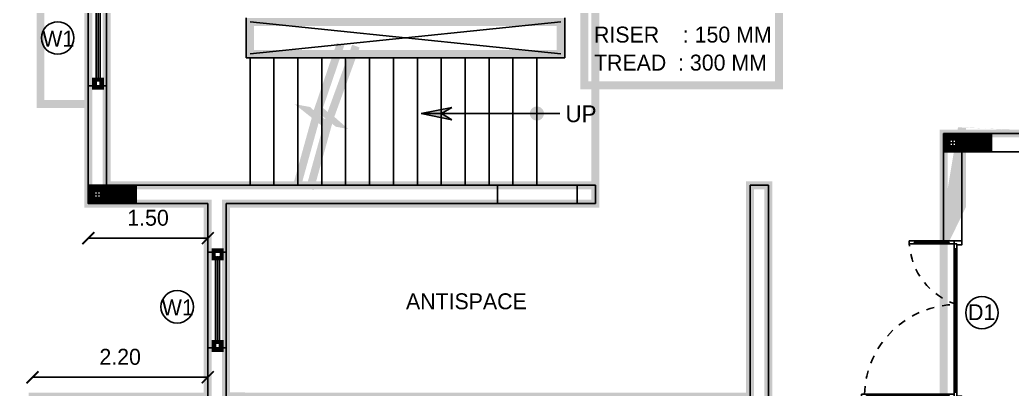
# Model space of a CAD drawing. Header units: metres. Extents: x 6101839 to 6102590, y -6659932 to -6659648.
# Drawn here: x 6102197.26 to 6102209.71, y -6659704.29 to -6659699.65 of the extents above; entities that cross this region are included whole.
import ezdxf

# ---------------------------------------------------------------- set-up
doc = ezdxf.new("R2010")
doc.units = ezdxf.units.M
doc.header["$LTSCALE"] = 500
doc.header["$MEASUREMENT"] = 0
doc.linetypes.add('DASHED2', pattern=[0.375, 0.25, -0.125])
doc.linetypes.add('HIDDEN', pattern=[0.375, 0.25, -0.125])
doc.layers.get('0').update_dxf_attribs({"linetype": 'CONTINUOUS'})
doc.layers.get('Defpoints').update_dxf_attribs({"linetype": 'CONTINUOUS'})
for name, color, linetype in [('above', 250, 'DASHED2'), ('Bldg', 44, 'CONTINUOUS'), ('BLK_1_FLR_1_BLT_UP_AREA', 26, 'CONTINUOUS'), ('BLK_1_FLR_1_BLT_UP_AREA_DEDUCT', 26, 'CONTINUOUS'), ('BLK_1_FLR_1_CARPET_AREA', 25, 'CONTINUOUS'), ('BLK_1_FLR_1_CHAJJA', 6, 'CONTINUOUS'), ('BLK_1_LVL_1_BLDG_FOOT_PRINT', 1, 'CONTINUOUS'), ('COL', 2, 'CONTINUOUS'), ('DIM', 205, 'CONTINUOUS'), ('DOOR', 252, 'CONTINUOUS'), ('DOORTEXT', 13, 'CONTINUOUS'), ('ED', 30, 'CONTINUOUS'), ('FURN1', 252, 'CONTINUOUS'), ('FURNITURE', 252, 'CONTINUOUS'), ('FURNITURES', 252, 'CONTINUOUS'), ('HATCH', 15, 'CONTINUOUS'), ('norms', 4, 'CONTINUOUS'), ('railing', 14, 'CONTINUOUS'), ('STEPS', 233, 'CONTINUOUS'), ('T E X T', 7, 'CONTINUOUS'), ('TEXT', 4, 'CONTINUOUS'), ('W-SCH', 205, 'CONTINUOUS'), ('wall', 125, 'CONTINUOUS'), ('wall1', 125, 'CONTINUOUS'), ('WIN', 252, 'CONTINUOUS'), ('WINDOWS', 252, 'CONTINUOUS')]:
    doc.layers.add(name, color=color, linetype=linetype)
doc.styles.add('GD', font='GOTHIC.TTF')
doc.styles.add('RM', font='GOTHIC.TTF')
doc.styles.add('S2', font='GOTHIC.TTF')
doc.styles.add('USA TEXT', font='GOTHIC.TTF')
doc.dimstyles.new('1-100-ED', dxfattribs={"dimtxt": 0.2, "dimasz": 0.15, "dimexe": 0.18, "dimexo": 0.0625, "dimgap": 0.15, "dimtad": 1, "dimzin": 0, "dimdsep": 46, "dimtxsty": 'USA TEXT', "dimblk": 'ARCHTICK', "dimcen": 0.1, "dimse1": 1, "dimse2": 1, "dimclrd": 256, "dimclrt": 256, "dimadec": 0, "dimazin": 0, "dimtfac": 1, "dimtofl": 0, "dimtmove": 0, "dimatfit": 3, "dimldrblk": 'ARCHTICK', "dimfxl": 0.18, "dimtolj": 1, "dimtzin": 0, "dimarcsym": 0})

# ---------------------------------------------------------------- blocks, each defined once
blk = doc.blocks.new('NEWCOL')
at = {"layer": 'HATCH'}
h = blk.add_hatch(dxfattribs=at)
h.set_pattern_fill('ANSI31', color=256, scale=3, angle=270, style=0)
h.set_pattern_definition([(315, (-629970.925706138, -258732.0878365731), (6.735192090801866, 6.735192090801863), [])])
h.paths.add_polyline_path([(0, 115), (-115, 115), (-115, 0), (-37.5, 0), (-37.49999999988359, 37.50000000002911), (0, 37.4999999999709)])
h.paths.add_polyline_path([(115, 115.0000000000291), (0, 115), (1.164153e-10, 37.50000000002911), (37.5, 37.4999999999709), (37.5, 0), (115, 0)])
h.paths.add_polyline_path([(115, 0), (37.5, 0), (37.50000000011642, -37.4999999999709), (0, -37.4999999999709), (1.164153e-10, -484.9999999999708), (115, -485)])
h.paths.add_polyline_path([(0, -37.5), (-37.49999999988359, -37.4999999999709), (-37.5, 0), (-115, 0), (-115, -485), (0, -485)])
at = {"layer": 'COL'}
for p, q in [((-115, 0), (115, 0)), ((0, -485), (0, 115))]:
    blk.add_line(p, q, dxfattribs=at)
for points in [[(-115, -485), (115, -485), (115, 115), (-115, 115)], [(-37.5, -37.5), (37.5, -37.5), (37.5, 37.5), (-37.5, 37.5)]]:
    blk.add_lwpolyline(points, close=True, dxfattribs=at)
blk = doc.blocks.new('_ArchTick')
at = {"color": 0, "linetype": 'ByBlock', "const_width": 0.15}
blk.add_lwpolyline([(-0.5, -0.5), (0.5, 0.5)], dxfattribs=at)
blk = doc.blocks.new('*D274')
at = {"layer": 'Defpoints', "color": 0, "transparency": 16777216}
for p in [(6102198.867199678, -6659698.027456065), (6102196.380199718, -6659701.727456065), (6102198.82569968, -6659701.727456065)]:
    blk.add_point(p, dxfattribs=at)
at = {"layer": 'ED', "lineweight": -2, "transparency": 16777216}
blk.add_line((6102196.380199718, -6659698.027456065), (6102196.380199718, -6659701.727456065), dxfattribs=at)
at = {"layer": 'ED', "lineweight": -2, "transparency": 16777216, "xscale": 0.15, "yscale": 0.15, "zscale": 0.15}
for p, rotation in [((6102196.380199718, -6659698.027456065), 90), ((6102196.380199718, -6659701.727456065), 270)]:
    blk.add_blockref('_ArchTick', p, dxfattribs=dict(at, rotation=rotation))
at = {"layer": 'ED', "transparency": 16777216, "insert": (6102196.125169124, -6659699.877456063), "char_height": 0.2, "attachment_point": 5, "rotation": 90, "style": 'USA TEXT'}
blk.add_mtext('\\A1;3.70', dxfattribs=at)
blk = doc.blocks.new('*D275')
at = {"layer": 'Defpoints', "color": 0, "transparency": 16777216}
for p in [(6102198.82569968, -6659701.727456065), (6102196.120534196, -6659701.957456066), (6102198.834199679, -6659701.957456066)]:
    blk.add_point(p, dxfattribs=at)
at = {"layer": 'ED', "lineweight": -2, "transparency": 16777216}
for p, q in [((6102196.120534196, -6659701.727456065), (6102196.120534196, -6659701.577456065)), ((6102196.120534196, -6659701.957456066), (6102196.120534196, -6659702.107456067))]:
    blk.add_line(p, q, dxfattribs=at)
at = {"layer": 'ED', "lineweight": -2, "transparency": 16777216, "xscale": 0.15, "yscale": 0.15, "zscale": 0.15}
for p, rotation in [((6102196.120534196, -6659701.727456065), 270), ((6102196.120534196, -6659701.957456066), 90)]:
    blk.add_blockref('_ArchTick', p, dxfattribs=dict(at, rotation=rotation))
at = {"layer": 'ED', "transparency": 16777216, "insert": (6102195.865503602, -6659701.842456065), "char_height": 0.2, "attachment_point": 5, "rotation": 90, "style": 'USA TEXT'}
blk.add_mtext('\\A1;0.23', dxfattribs=at)
blk = doc.blocks.new('*D276')
at = {"layer": 'Defpoints', "color": 0, "transparency": 16777216}
for p in [(6102198.834199679, -6659701.957456066), (6102196.380199718, -6659704.37896785), (6102198.019566541, -6659704.37896785)]:
    blk.add_point(p, dxfattribs=at)
at = {"layer": 'ED', "lineweight": -2, "transparency": 16777216}
blk.add_line((6102196.380199718, -6659701.957456066), (6102196.380199718, -6659704.37896785), dxfattribs=at)
at = {"layer": 'ED', "lineweight": -2, "transparency": 16777216, "xscale": 0.15, "yscale": 0.15, "zscale": 0.15}
for p, rotation in [((6102196.380199718, -6659701.957456066), 90), ((6102196.380199718, -6659704.37896785), 270)]:
    blk.add_blockref('_ArchTick', p, dxfattribs=dict(at, rotation=rotation))
at = {"layer": 'ED', "transparency": 16777216, "insert": (6102196.125780953, -6659703.168211957), "char_height": 0.2, "attachment_point": 5, "rotation": 90, "style": 'USA TEXT'}
blk.add_mtext('\\A1;2.42', dxfattribs=at)
blk = doc.blocks.new('*D277')
at = {"layer": 'Defpoints', "color": 0, "transparency": 16777216}
for p in [(6102198.019566541, -6659704.37896785), (6102196.139428625, -6659704.608679658), (6102198.019566541, -6659704.608679658)]:
    blk.add_point(p, dxfattribs=at)
at = {"layer": 'ED', "lineweight": -2, "transparency": 16777216}
for p, q in [((6102196.139428625, -6659704.37896785), (6102196.139428625, -6659704.228967849)), ((6102196.139428625, -6659704.608679658), (6102196.139428625, -6659704.758679658))]:
    blk.add_line(p, q, dxfattribs=at)
at = {"layer": 'ED', "lineweight": -2, "transparency": 16777216, "xscale": 0.15, "yscale": 0.15, "zscale": 0.15}
for p, rotation in [((6102196.139428625, -6659704.37896785), 270), ((6102196.139428625, -6659704.608679658), 90)]:
    blk.add_blockref('_ArchTick', p, dxfattribs=dict(at, rotation=rotation))
at = {"layer": 'ED', "transparency": 16777216, "insert": (6102195.884398031, -6659704.493823753), "char_height": 0.2, "attachment_point": 5, "rotation": 90, "style": 'USA TEXT'}
blk.add_mtext('\\A1;0.23', dxfattribs=at)
blk = doc.blocks.new('*D280')
at = {"layer": 'Defpoints', "color": 0, "transparency": 16777216}
for p in [(6102194.885199714, -6659689.317387206), (6102200.57119968, -6659689.317387206), (6102200.568699679, -6659709.537432131)]:
    blk.add_point(p, dxfattribs=at)
at = {"layer": 'ED', "lineweight": -2, "transparency": 16777216}
blk.add_line((6102194.885199714, -6659709.537432131), (6102194.885199714, -6659689.317387206), dxfattribs=at)
at = {"layer": 'ED', "lineweight": -2, "transparency": 16777216, "xscale": 0.15, "yscale": 0.15, "zscale": 0.15}
for p, rotation in [((6102194.885199714, -6659689.317387206), 90), ((6102194.885199714, -6659709.537432131), 270)]:
    blk.add_blockref('_ArchTick', p, dxfattribs=dict(at, rotation=rotation))
at = {"layer": 'ED', "transparency": 16777216, "insert": (6102194.63016912, -6659699.427409668), "char_height": 0.2, "attachment_point": 5, "rotation": 90, "style": 'USA TEXT'}
blk.add_mtext('\\A1;20.22', dxfattribs=at)
blk = doc.blocks.new('A$C607F0CF8')
at = {"layer": 'FURNITURES', "color": 233}
for p, q in [((-37.46909725572914, -279.9614495104179), (-37.4675053562969, -342.4120674710721)), ((-37.4675053562969, -342.4120674710721), (-21.85485086496919, -342.4116694964468)), ((-21.85516924597323, -329.9215459041299), (-15.61010744981468, -329.9213867140934)), ((-21.85485086496919, -342.4116694964468), (-21.85516924597323, -329.9215459041299)), ((-15.60978906974196, -342.4115103064105), (-15.61010744981468, -329.9213867140934)), ((-15.60978906974196, -342.4115103064105), (0.0028654206544161, -342.4111123308539)), ((0.0028654206544161, -342.4111123308539), (0.0009551402181387, -267.470370778814)), ((-37.4273532256484, -2117.587295770645), (-21.8146987343207, -2117.58689779602)), ((-37.42576132528486, -2180.037913731299), (-37.4273532256484, -2117.587295770645)), ((-21.8146987343207, -2117.58689779602), (-21.81438035517931, -2130.077021387406)), ((-21.81438035517931, -2130.077021388337), (-15.56931855902076, -2130.07686219737)), ((-15.56963693816214, -2117.586738605984), (0.0430175513029099, -2117.586340630427)), ((-15.56963693816214, -2117.586738605984), (-15.56931855902076, -2130.07686219737)), ((0.0430175513029099, -2117.586340630427), (0.0449278308078647, -2192.527082183398))]:
    blk.add_line(p, q, dxfattribs=at)
at = {"layer": 'FURNITURES', "color": 250}
for p, q in [((-37.4273532256484, -2117.587295770645), (-37.4675053562969, -342.4120674710721)), ((-21.8146987343207, -2117.58689779602), (-21.85516924597323, -329.9215459041299)), ((-15.56963693816214, -2117.586738605984), (-15.61010744981468, -329.9213867140934)), ((0.0430175513029099, -2117.586340630427), (0.0028654206544161, -342.4111123308539))]:
    blk.add_line(p, q, dxfattribs=at)
at = {"layer": 'FURNITURES', "color": 250, "linetype": 'HIDDEN', "ltscale": 0.5}
for centre, radius, start, end in [((-284.8727277265862, -219.4228635821492), 847.0418478644448, 286.983489556694, 356.7491837130908), ((-37.42544294986874, -2192.528037321754), 1163.003696595019, 1.847770814143563, 90.0014604865433)]:
    blk.add_arc(centre, radius, start, end, dxfattribs=at)
at = {"layer": 'wall', "color": 7}
for p, q in [((0, -230.000000002794), (74.94074155297132, -229.9980897223576)), ((0, -230.000000002794), (0.0009551392868161, -267.470370778814)), ((74.94113952759653, -245.6107442136854), (62.45101593527943, -245.6110625928268)), ((62.45101593527943, -245.6110625928268), (62.45117512531578, -251.856124388054)), ((74.94074155297132, -229.9980897223576), (486.2895825887099, -229.9876042185351)), ((74.94074155297132, -229.9980897223576), (74.94113952759653, -245.6107442136854)), ((74.94113952759653, -245.6107442136854), (498.7801041556522, -245.5999403288588)), ((560.8051584009081, -229.985704776831), (486.2895825887099, -229.9876042185351)), ((486.2895825887099, -229.9876042185351), (486.2899805633351, -245.6002587089315)), ((486.2899805633351, -245.6002587089315), (498.7801041565835, -245.5999403288588)), ((498.7801041565835, -245.5999403288588), (498.7802633456886, -251.8450021250174)), ((560.8051584009081, -229.985704776831), (560.8061135411261, -267.456075552851)), ((-37.46941563580185, -267.4713259181008), (0.0009551402181387, -267.470370778814)), ((-37.46941563580185, -267.4713259181008), (-37.46909725572914, -279.9614495104179)), ((74.94169669318944, -267.4684604983777), (0.0009551402181387, -267.470370778814)), ((74.94129871763289, -251.855806009844), (62.45117512531578, -251.856124388054)), ((74.94129871763289, -251.855806009844), (498.7802633456886, -251.8450021250174)), ((74.94129871763289, -251.855806009844), (74.94169669318944, -267.4684604983777)), ((486.2905377289279, -267.4579749945551), (74.94169669318944, -267.4684604983777)), ((486.2901397533715, -251.8453205050901), (498.7802633456886, -251.8450021250174)), ((486.2901397533715, -251.8453205050901), (486.2905377289279, -267.4579749945551)), ((560.8061135411261, -267.456075552851), (486.2905377289279, -267.4579749945551)), ((-37.42544294521213, -2192.528037323617), (-37.42576132528486, -2180.037913731299)), ((-37.42544294521213, -2192.528037323617), (0.0449278308078647, -2192.527082183398)), ((0.043972690589726, -2155.056711407378), (74.98471424356103, -2155.054801126942)), ((0.043972690589726, -2155.056711407378), (0.0449278308078647, -2192.527082183398)), ((74.98566938377915, -2192.525171902962), (0.0449278308078647, -2192.527082183398)), ((74.98511221911757, -2170.667455617339), (62.49498862680048, -2170.667773997411)), ((62.49498862680048, -2170.667773997411), (62.49514781683683, -2176.912835792638)), ((74.98527140822257, -2176.912517413497), (62.49514781683683, -2176.912835792638)), ((74.98471424356103, -2155.054801126942), (1087.503148864023, -2155.028991485946)), ((74.98471424356103, -2155.054801126942), (74.98511221911757, -2170.667455617339)), ((74.98511221911757, -2170.667455617339), (1099.993670431897, -2170.641327596269)), ((74.98527140822257, -2176.912517413497), (1099.993829621002, -2176.886389392428)), ((74.98527140822257, -2176.912517413497), (74.98566938377915, -2192.525171902962)), ((1087.504104004241, -2192.499362261966), (74.98566938377915, -2192.525171902962)), ((1162.443890416994, -2155.027081206441), (1087.503148864023, -2155.028991485946)), ((1087.503148864023, -2155.028991485946), (1087.50354683958, -2170.641645977274)), ((1087.50354683958, -2170.641645977274), (1099.993670431897, -2170.641327596269)), ((1087.503706028685, -2176.886707772501), (1099.993829621933, -2176.886389392428)), ((1087.503706028685, -2176.886707772501), (1087.504104004241, -2192.499362261966)), ((1162.444845556281, -2192.497451982461), (1087.504104004241, -2192.499362261966)), ((1099.993670431897, -2170.641327596269), (1099.993829621933, -2176.886389392428)), ((1162.443890416994, -2155.027081206441), (1162.444845556281, -2192.497451982461))]:
    blk.add_line(p, q, dxfattribs=at)
for points in [[(0.0009551402181387, -267.470370778814), (0, -230.0000000018627), (-99.92098873667419, -230.0025470424444), (-99.91971521638331, -279.9630414107814), (-37.46909725572914, -279.9614495104179)], [(0.0449278308078647, -2192.527082183398), (0.0458829710260034, -2229.997452959418), (-99.87510576564821, -2230), (-99.87637928593905, -2180.039505631663), (-37.42576132528486, -2180.037913731299)]]:
    blk.add_lwpolyline(points, dxfattribs=at)
blk = doc.blocks.new('*D1231')
at = {"layer": 'Defpoints', "color": 0, "transparency": 16777216}
for p in [(6102198.119565174, -6659701.957456063), (6102199.619565172, -6659701.957456063), (6102198.119565174, -6659702.390927183)]:
    blk.add_point(p, dxfattribs=at)
at = {"layer": 'ED', "lineweight": -2, "transparency": 16777216}
blk.add_line((6102199.619565172, -6659702.390927183), (6102198.119565174, -6659702.390927183), dxfattribs=at)
at = {"layer": 'ED', "lineweight": -2, "transparency": 16777216, "xscale": 0.15, "yscale": 0.15, "zscale": 0.15, "rotation": 180}
blk.add_blockref('_ArchTick', (6102198.119565174, -6659702.390927183), dxfattribs=at)
at = {"layer": 'ED', "lineweight": -2, "transparency": 16777216, "xscale": 0.15, "yscale": 0.15, "zscale": 0.15}
blk.add_blockref('_ArchTick', (6102199.619565172, -6659702.390927183), dxfattribs=at)
at = {"layer": 'ED', "transparency": 16777216, "insert": (6102198.869565173, -6659702.135896591), "char_height": 0.2, "attachment_point": 5, "style": 'USA TEXT'}
blk.add_mtext('\\A1;1.50', dxfattribs=at)
blk = doc.blocks.new('*D1232')
at = {"layer": 'Defpoints', "color": 0, "transparency": 16777216}
for p in [(6102197.419565174, -6659704.135947063), (6102197.419565174, -6659704.378679655), (6102199.619565172, -6659704.378679655)]:
    blk.add_point(p, dxfattribs=at)
at = {"layer": 'ED', "lineweight": -2, "transparency": 16777216}
blk.add_line((6102199.619565172, -6659704.135947063), (6102197.419565174, -6659704.135947063), dxfattribs=at)
at = {"layer": 'ED', "lineweight": -2, "transparency": 16777216, "xscale": 0.15, "yscale": 0.15, "zscale": 0.15, "rotation": 180}
blk.add_blockref('_ArchTick', (6102197.419565174, -6659704.135947063), dxfattribs=at)
at = {"layer": 'ED', "lineweight": -2, "transparency": 16777216, "xscale": 0.15, "yscale": 0.15, "zscale": 0.15}
blk.add_blockref('_ArchTick', (6102199.619565172, -6659704.135947063), dxfattribs=at)
at = {"layer": 'ED', "transparency": 16777216, "insert": (6102198.519565172, -6659703.880916472), "char_height": 0.2, "attachment_point": 5, "style": 'USA TEXT'}
blk.add_mtext('\\A1;2.20', dxfattribs=at)

msp = doc.modelspace()

# ---------------------------------------------------------------- hatches: boundary and pattern name
at = {"layer": 'DIM'}
h = msp.add_hatch(color=256, dxfattribs=at)
h.paths.add_polyline_path([(6102202.579163928, -6659700.771113273), (6102202.579115241, -6659700.81196339), (6102202.682822576, -6659700.750586048)])
h.paths.add_polyline_path([(6102202.32354786, -6659700.821732192), (6102202.323541791, -6659700.826824542), (6102202.553541628, -6659700.827098682), (6102202.579115241, -6659700.81196339), (6102202.579163928, -6659700.771113273)])
h.paths.add_polyline_path([(6102202.323541791, -6659700.826824542), (6102202.323535721, -6659700.831916898), (6102202.5790304, -6659700.883145005), (6102202.579079089, -6659700.842294888), (6102202.553541628, -6659700.827098682)])
h.paths.add_polyline_path([(6102202.323535721, -6659700.831916898), (6102202.323541791, -6659700.826824542), (6102202.297986252, -6659700.826794082)])
h.paths.add_polyline_path([(6102202.297986252, -6659700.826794082), (6102202.323541791, -6659700.826824542), (6102202.32354786, -6659700.821732192)])
h.paths.add_polyline_path([(6102202.682639819, -6659700.903919272), (6102202.579079089, -6659700.842294888), (6102202.5790304, -6659700.883145005)])

# ---------------------------------------------------------------- linework, layer by layer
at = {"layer": 'above', "const_width": 0.1}
msp.add_lwpolyline([(6102198.119611748, -6659700.707456063), (6102197.51961175, -6659700.707456063), (6102197.51961175, -6659699.047456065), (6102198.119611748, -6659699.047456062)], dxfattribs=at)
at = {"layer": 'Bldg', "linetype": 'ByBlock'}
for p, q in [((6102200.099553371, -6659699.627456062), (6102200.099553371, -6659700.127456062)), ((6102204.099553373, -6659699.627460303), (6102204.099553373, -6659700.127460303)), ((6102204.099553373, -6659700.127460303), (6102200.099553371, -6659700.127456062))]:
    msp.add_line(p, q, dxfattribs=at)
at = {"layer": 'BLK_1_FLR_1_BLT_UP_AREA', "color": 26, "linetype": 'Continuous', "const_width": 0.1}
msp.add_lwpolyline([(6102264.776163007, -6659709.688967847), (6102257.874306562, -6659709.688967847), (6102257.87430865, -6659709.537456062), (6102237.644322857, -6659709.537422229), (6102237.644019031, -6659704.843225315), (6102235.444320767, -6659704.843225315), (6102235.444320767, -6659708.244097178), (6102231.284322858, -6659708.244097178), (6102231.284320766, -6659704.843726311), (6102229.084320768, -6659704.843726311), (6102229.084320768, -6659709.537456062), (6102208.854334975, -6659709.537456062), (6102208.85442303, -6659704.895639086), (6102206.654677598, -6659704.895777673), (6102206.654559648, -6659709.537456062), (6102197.419565174, -6659709.537456062), (6102197.41956654, -6659704.378679655), (6102199.619565172, -6659704.378679655), (6102199.619565172, -6659701.957456063), (6102198.119565174, -6659701.957455569), (6102198.119565174, -6659697.797456061)], dxfattribs=at)
at = {"layer": 'BLK_1_FLR_1_BLT_UP_AREA_DEDUCT', "color": 26, "linetype": 'Continuous', "const_width": 0.1}
msp.add_lwpolyline([(6102200.149553373, -6659700.077456061), (6102200.149553373, -6659699.677456061), (6102204.049553373, -6659699.677460303), (6102204.049553373, -6659700.077460302)], close=True, dxfattribs=at)
at = {"layer": 'BLK_1_FLR_1_CARPET_AREA', "color": 15, "const_width": 0.1}
msp.add_lwpolyline([(6102229.084320714, -6659701.077976253), (6102222.854334919, -6659701.077976253), (6102222.854334919, -6659703.307456099), (6102221.05433492, -6659703.307456099), (6102221.05433492, -6659701.0774561), (6102216.884320713, -6659701.0774561), (6102216.884320713, -6659703.307456099), (6102215.084320715, -6659703.307456099), (6102215.084320715, -6659701.0774561), (6102208.854334443, -6659701.0774561), (6102208.854566677, -6659704.665567927), (6102206.654559595, -6659704.66571032), (6102206.654559595, -6659701.727456097), (6102206.424559596, -6659701.727456097), (6102206.424559596, -6659704.378679693), (6102199.849565348, -6659704.377459807), (6102199.849565348, -6659701.9574561), (6102204.483091528, -6659701.9574561), (6102204.483091528, -6659701.727456097), (6102198.34956512, -6659701.727453833), (6102198.34956512, -6659698.027456101)], dxfattribs=at)
msp.add_lwpolyline([(6102209.084334921, -6659709.307456099), (6102218.854345587, -6659709.307456099), (6102218.85433492, -6659703.5374561), (6102214.854320712, -6659703.5374561), (6102214.854320712, -6659703.307456099), (6102215.084320715, -6659703.307456099), (6102215.084269738, -6659701.307450234), (6102209.084334921, -6659701.307456098), (6102209.08433492, -6659702.422359639), (6102208.85442149, -6659702.422374522), (6102208.854256659, -6659704.422456139), (6102209.084334921, -6659704.422456099)], close=True, dxfattribs=at)
at = {"layer": 'BLK_1_FLR_1_CHAJJA', "linetype": 'Continuous', "const_width": 0.1}
msp.add_lwpolyline([(6102197.519615175, -6659700.707456724), (6102198.119568652, -6659700.707456724), (6102198.119568652, -6659699.047456723), (6102197.519615175, -6659699.047456723)], close=True, dxfattribs=at)
at = {"layer": 'BLK_1_LVL_1_BLDG_FOOT_PRINT', "ltscale": 400, "const_width": 0.1}
msp.add_lwpolyline([(6102264.776162992, -6659709.69086202), (6102257.874306547, -6659709.69086202), (6102257.874308635, -6659709.539350232), (6102237.644322842, -6659709.539316397), (6102237.644019018, -6659704.845119487), (6102235.444320752, -6659704.845119487), (6102235.444320752, -6659708.245991351), (6102231.284322843, -6659708.245991351), (6102231.284320752, -6659704.845620482), (6102229.084320753, -6659704.845620482), (6102229.084320753, -6659709.539350232), (6102208.854334962, -6659709.539350232), (6102208.854423014, -6659704.897533257), (6102206.654677583, -6659704.897671844), (6102206.654559633, -6659709.539350232), (6102197.419565158, -6659709.539350232), (6102197.419566524, -6659704.380573826), (6102199.619565157, -6659704.380573826), (6102199.619565157, -6659701.959350232), (6102198.11956516, -6659701.959349741), (6102198.11956516, -6659697.799350235)], dxfattribs=at)
at = {"layer": 'DIM', "linetype": 'ByBlock'}
for p, q in [((6102204.253091581, -6659701.727456061), (6102203.253091581, -6659701.727456061)), ((6102203.253091581, -6659701.957456063), (6102204.253091581, -6659701.957456063))]:
    msp.add_line(p, q, dxfattribs=at)
at = {"layer": 'DIM', "const_width": 0.1}
msp.add_lwpolyline([(6102203.749485106, -6659700.865127391, 1), (6102203.749576484, -6659700.788460777, 1)], format="xyb", close=True, dxfattribs=at)
at = {"layer": 'DOOR', "linetype": 'ByBlock'}
for p, q in [((6102202.297986252, -6659700.826819584), (6102202.682822575, -6659700.750611547)), ((6102202.682822575, -6659700.750611547), (6102202.553541628, -6659700.827124177)), ((6102202.297986252, -6659700.826819584), (6102204.037742849, -6659700.826817453)), ((6102202.297986252, -6659700.826819584), (6102202.682639818, -6659700.903944773)), ((6102202.682639818, -6659700.903944773), (6102202.553541628, -6659700.827124177))]:
    msp.add_line(p, q, dxfattribs=at)
at = {"layer": 'FURN1', "const_width": 0.1}
for points in [[(6102198.216675504, -6659700.477451101), (6102198.216672868, -6659700.427451102), (6102198.26667287, -6659700.427448466), (6102198.266675505, -6659700.477448466)], [(6102198.216677265, -6659700.476826007), (6102198.216674665, -6659700.426826006), (6102198.266674665, -6659700.426823405), (6102198.266677268, -6659700.476823403)], [(6102199.716602228, -6659702.568062398), (6102199.716604972, -6659702.618062397), (6102199.766604972, -6659702.618059655), (6102199.766602231, -6659702.568059655)], [(6102199.71660406, -6659702.568687492), (6102199.716606835, -6659702.618687491), (6102199.766606835, -6659702.618684717), (6102199.766604058, -6659702.568684717)], [(6102199.716674821, -6659703.768062898), (6102199.716672188, -6659703.718062897), (6102199.766672187, -6659703.718060263), (6102199.766674821, -6659703.768060262)], [(6102199.716676583, -6659703.767437803), (6102199.716673982, -6659703.717437803), (6102199.766673982, -6659703.717435203), (6102199.766676582, -6659703.767435201)]]:
    msp.add_lwpolyline(points, close=True, dxfattribs=at)
at = {"layer": 'FURNITURE', "linetype": 'ByBlock', "ltscale": 0.2}
for p, q in [((6102198.216677265, -6659700.476826007), (6102198.216605655, -6659699.327450602)), ((6102198.266677268, -6659700.476823403), (6102198.266611281, -6659699.32807292)), ((6102199.716676583, -6659703.767437803), (6102199.716604972, -6659702.618062397)), ((6102199.766676582, -6659703.767435201), (6102199.766610596, -6659702.618684717))]:
    msp.add_line(p, q, dxfattribs=at)
at = {"layer": 'FURNITURE', "color": 4, "linetype": 'ByBlock', "ltscale": 0.2}
for p, q in [((6102198.241674665, -6659700.426824705), (6102198.241611231, -6659699.32744923)), ((6102199.741673981, -6659703.717436501), (6102199.741610548, -6659702.618061023))]:
    msp.add_line(p, q, dxfattribs=at)
at = {"layer": 'norms', "const_width": 0.1}
msp.add_lwpolyline([(6102198.34956512, -6659701.727456097), (6102204.483091528, -6659701.727456097), (6102204.483091528, -6659698.027456101), (6102198.34956512, -6659698.027456101)], close=True, dxfattribs=at)
at = {"layer": 'railing', "linetype": 'ByBlock'}
for p, q in [((6102200.149553373, -6659699.677456061), (6102204.049553373, -6659700.077460302)), ((6102200.149553373, -6659700.077456061), (6102204.049553373, -6659699.677460303)), ((6102200.149551963, -6659700.127339539), (6102200.149510996, -6659701.72672052)), ((6102200.449551965, -6659700.127347603), (6102200.449510997, -6659701.726728584)), ((6102200.749551961, -6659700.127356471), (6102200.749510996, -6659701.726737453)), ((6102201.049551963, -6659700.127364538), (6102201.049510996, -6659701.726745518)), ((6102201.049551963, -6659700.127364937), (6102201.049510996, -6659701.726745917)), ((6102201.349551963, -6659700.127373005), (6102201.349510998, -6659701.726753985)), ((6102201.649551963, -6659700.127381872), (6102201.649510996, -6659701.726762853)), ((6102201.949551962, -6659700.127389937), (6102201.949510996, -6659701.726770918)), ((6102202.249551962, -6659700.127398804), (6102202.249510996, -6659701.726779785)), ((6102202.549551963, -6659700.12740687), (6102202.549510995, -6659701.726787851)), ((6102202.849551964, -6659700.127415737), (6102202.849510997, -6659701.726796717)), ((6102203.149551963, -6659700.127419287), (6102203.149510993, -6659701.726800268)), ((6102203.449551962, -6659700.127427354), (6102203.449510995, -6659701.726808334)), ((6102203.749551962, -6659700.127436219), (6102203.749510995, -6659701.726817203))]:
    msp.add_line(p, q, dxfattribs=at)
at = {"layer": 'STEPS', "color": 251, "const_width": 0.1}
for points in [[(6102201.285355752, -6659699.955844624), (6102201.00690129, -6659700.770782517), (6102201.070293562, -6659700.826849261), (6102200.897322782, -6659700.79461956), (6102200.981061415, -6659700.86149796), (6102200.737247418, -6659701.739337004)], [(6102201.477684781, -6659699.9806805), (6102201.148647643, -6659700.882807981), (6102201.212039915, -6659700.938874722), (6102201.039069133, -6659700.906645024), (6102201.122807767, -6659700.973523424), (6102200.900925198, -6659701.772399562)]]:
    msp.add_lwpolyline(points, dxfattribs=at)
at = {"layer": 'W-SCH'}
for centre in [(6102197.735530812, -6659699.878635298), (6102199.235534966, -6659703.25185511), (6102209.335163646, -6659703.325892602)]:
    msp.add_circle(centre, 0.2037454751308166, dxfattribs=at)
at = {"layer": 'wall1', "linetype": 'ByBlock'}
for p, q in [((6102198.11956566, -6659700.477456062), (6102198.119565174, -6659701.957456063)), ((6102198.119611748, -6659700.477456062), (6102198.349679148, -6659700.477444089)), ((6102198.349565635, -6659700.477444093), (6102198.349565173, -6659701.727456061)), ((6102215.084320768, -6659701.077456063), (6102208.854334975, -6659701.077456063)), ((6102208.854334975, -6659701.077456063), (6102208.854334975, -6659702.422359599)), ((6102215.084320768, -6659701.307456061), (6102209.084334974, -6659701.307456061)), ((6102209.084334974, -6659701.307456061), (6102209.084334974, -6659702.422359599)), ((6102203.253091581, -6659701.727456061), (6102198.349565173, -6659701.727456061)), ((6102203.253091581, -6659701.727456061), (6102203.253091581, -6659701.957456063)), ((6102204.253091581, -6659701.727456061), (6102204.253091581, -6659701.957456063)), ((6102204.483091583, -6659701.727456061), (6102204.253091581, -6659701.727456061)), ((6102204.483091583, -6659701.727456061), (6102204.483091583, -6659701.957456063)), ((6102206.424559646, -6659704.378679655), (6102206.424559646, -6659701.727456061)), ((6102206.424559646, -6659701.727456061), (6102206.654559648, -6659701.727456061)), ((6102206.654559648, -6659709.537456062), (6102206.654559648, -6659701.727456061)), ((6102199.619565172, -6659701.957456063), (6102198.119565174, -6659701.957456063)), ((6102199.619565172, -6659701.957456065), (6102199.619565172, -6659702.568067857)), ((6102203.253091581, -6659701.957456063), (6102199.849565173, -6659701.957456063)), ((6102199.849565173, -6659701.957456065), (6102199.849678465, -6659702.568079834)), ((6102204.483091583, -6659701.957456063), (6102204.253091581, -6659701.957456063)), ((6102209.084334974, -6659702.422359599), (6102208.854334975, -6659702.422359599)), ((6102199.619611068, -6659702.568067857), (6102199.849611067, -6659702.568055888)), ((6102199.619565172, -6659704.378679655), (6102199.619565172, -6659703.76806786)), ((6102199.619611068, -6659703.768067857), (6102199.849678465, -6659703.768055885)), ((6102199.849565173, -6659704.378679655), (6102199.849678465, -6659703.768055885))]:
    msp.add_line(p, q, dxfattribs=at)
at = {"layer": 'WIN', "const_width": 0.1}
msp.add_lwpolyline([(6102204.343711252, -6659700.471480017), (6102206.788618294, -6659700.471480017), (6102206.788618294, -6659699.284980016), (6102204.343711252, -6659699.284980016)], close=True, dxfattribs=at)
at = {"layer": 'WINDOWS', "linetype": 'ByBlock'}
for p, q in [((6102198.119611748, -6659700.477456062), (6102198.119541496, -6659699.277456065)), ((6102198.34961175, -6659700.477444091), (6102198.349541496, -6659699.277444096)), ((6102199.619611068, -6659703.768067857), (6102199.619540812, -6659702.568067863)), ((6102199.849611067, -6659703.768055889), (6102199.849540813, -6659702.568055892))]:
    msp.add_line(p, q, dxfattribs=at)

# ---------------------------------------------------------------- block references
at = {"layer": 'COL', "xscale": 0.001, "yscale": 0.001, "zscale": 0.001, "rotation": 90}
for p in [(6102208.969334497, -6659701.192976214), (6102198.234565174, -6659701.842456062)]:
    msp.add_blockref('NEWCOL', p, dxfattribs=at)
at = {"layer": 'DIM', "xscale": -0.001, "yscale": 0.001, "zscale": 0.001}
msp.add_blockref('A$C607F0CF8', (6102208.98445983, -6659702.193944264), dxfattribs=at)

# ---------------------------------------------------------------- texts
at = {"layer": 'DOORTEXT', "color": 3, "style": 'RM'}
for s, p in [('W1', (6102197.542062888, -6659699.986573162)), ('W1', (6102199.042067043, -6659703.359792973)), ('D1', (6102209.16085124, -6659703.419796557))]:
    msp.add_text(s, height=0.2, dxfattribs=at).set_placement(p)
at = {"layer": 'T E X T', "style": 'GD'}
for s, p in [('RISER    : 150 MM', (6102204.466552739, -6659699.936182679)), ('TREAD  : 300 MM', (6102204.466552739, -6659700.287682682))]:
    msp.add_text(s, height=0.2, dxfattribs=at).set_placement(p)
at = {"layer": 'TEXT', "style": 'RM'}
msp.add_text('UP', height=0.21, dxfattribs=at).set_placement((6102204.107936887, -6659700.935178729))
at = {"layer": 'TEXT', "color": 7, "style": 'S2'}
msp.add_text('ANTISPACE', height=0.2, dxfattribs=at).set_placement((6102202.106699677, -6659703.282967845))

# ---------------------------------------------------------------- dimensions: what is measured, and where the dimension line sits
at = {"layer": 'ED'}
for base, p1, p2, picture, middle in [((6102194.885199714, -6659689.317387206), (6102200.568699677, -6659709.537432128), (6102200.571199678, -6659689.317387203), '*D280', (6102194.63016912, -6659699.427409668)), ((6102196.380199718, -6659701.727456065), (6102198.867199676, -6659698.027456061), (6102198.825699678, -6659701.727456061), '*D274', (6102196.125169124, -6659699.877456063)), ((6102196.380199718, -6659704.37896785), (6102198.834199677, -6659701.957456063), (6102198.019566539, -6659704.378967846), '*D276', (6102196.125780953, -6659703.168211957))]:
    dim = msp.add_linear_dim(base=base, p1=p1, p2=p2, angle=90, dimstyle='1-100-ED', dxfattribs=at)
    dim.commit()
    dim.dimension.update_dxf_attribs({"geometry": picture, "text_midpoint": middle})
for base, p1, p2, picture, middle in [((6102196.120534196, -6659701.957456066), (6102198.825699678, -6659701.727456061), (6102198.834199677, -6659701.957456063), '*D275', (6102196.120534193, -6659701.842456065)), ((6102196.139428625, -6659704.608679658), (6102198.019566539, -6659704.378967846), (6102198.019566539, -6659704.608679654), '*D277', (6102196.139428622, -6659704.493823753))]:
    dim = msp.add_linear_dim(base=base, p1=p1, p2=p2, angle=90, dimstyle='1-100-ED', dxfattribs=at)
    dim.commit()
    dim.dimension.update_dxf_attribs({"geometry": picture, "text_midpoint": middle, "dimtype": 160})
for p1, p2, distance, picture, middle in [((6102199.619565172, -6659701.957456063), (6102198.119565174, -6659701.957456063), 0.4334711208939552, '*D1231', (6102198.869565173, -6659702.135896591)), ((6102199.619565172, -6659704.378679655), (6102197.419565174, -6659704.378679655), -0.24273259192705154, '*D1232', (6102198.519565172, -6659703.880916472))]:
    dim = msp.add_aligned_dim(p1=p1, p2=p2, distance=distance, dimstyle='1-100-ED', dxfattribs=at)
    dim.commit()
    dim.dimension.update_dxf_attribs({"geometry": picture, "text_midpoint": middle})

doc.saveas('drawing.dxf')
